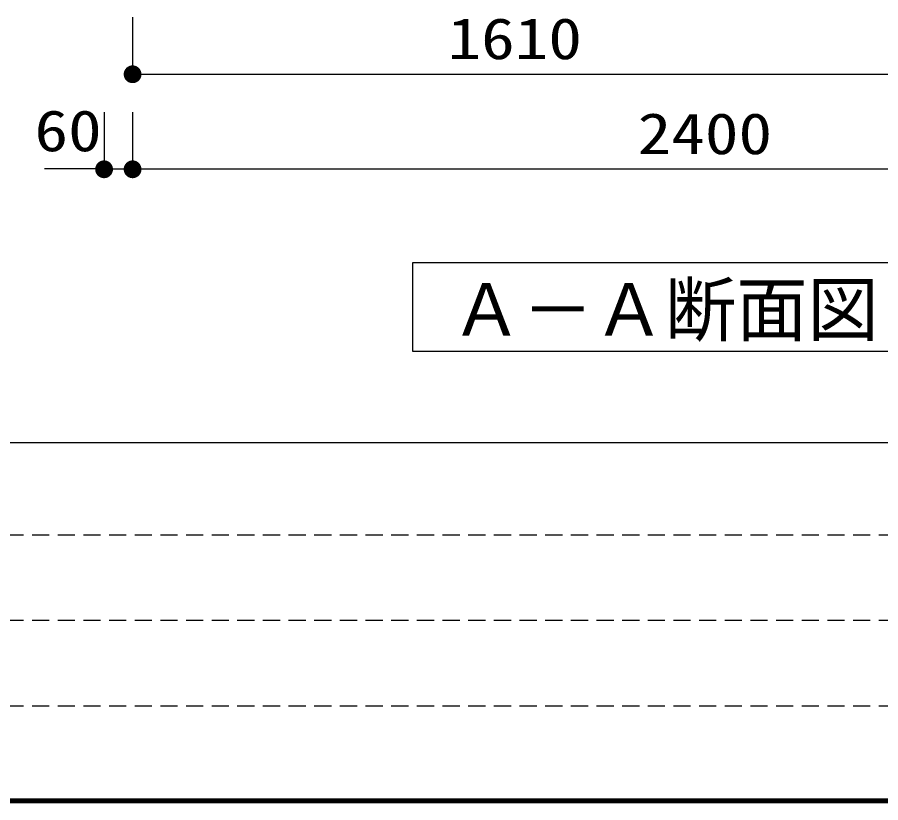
# Model space of a CAD drawing. Units: millimetres, scale not verified. Extents: x -8093 to 8093, y -5792 to 5792.
# Drawn here: x -6568 to -4751, y -5792 to -4139 of the extents above; entities that cross this region are included whole.
import ezdxf
from ezdxf.enums import TextEntityAlignment as Align

# ---------------------------------------------------------------- set-up
doc = ezdxf.new("R2010")
doc.units = ezdxf.units.MM
doc.header["$LTSCALE"] = 30
doc.linetypes.add('DASHED1', pattern=[1.8, 1.2, -0.6])
for name, color, linetype, lineweight in [('0-0_Axis_waku', 7, 'Continuous', 25), ('0-1_00クル-フ-0躯体', 3, 'Continuous', 25), ('0-4_00クル-フ-6寸法', 132, 'Continuous', 25)]:
    doc.layers.add(name, color=color, linetype=linetype, lineweight=lineweight)
doc.styles.add('ＭＳ ゴシック', font='')
doc.styles.get('ＭＳ ゴシック').set_extended_font_data('MS Gothic')

msp = doc.modelspace()

# ---------------------------------------------------------------- linework, layer by layer
at = {"layer": '0-0_Axis_waku'}
for p, q in [((-8085, -5034), (8085, -5034)), ((8093.4, -5792.4), (-8093.4, -5792.4)), ((8092.8, -5791.8), (-8092.8, -5791.8)), ((8092.2, -5791.2), (-8092.2, -5791.2)), ((8091.6, -5790.6), (-8091.6, -5790.6)), ((8091, -5790), (-8091, -5790)), ((8090.4, -5789.4), (-8090.4, -5789.4)), ((8089.8, -5788.8), (-8089.8, -5788.8)), ((8089.2, -5788.2), (-8089.2, -5788.2)), ((8088.6, -5787.6), (-8088.6, -5787.6)), ((8088, -5787), (-8088, -5787)), ((8087.4, -5786.4), (-8087.4, -5786.4)), ((8086.8, -5785.8), (-8086.8, -5785.8)), ((8086.2, -5785.2), (-8086.2, -5785.2)), ((8085.6, -5784.6), (-8085.6, -5784.6)), ((-8085, -5784), (8085, -5784))]:
    msp.add_line(p, q, dxfattribs=at)
at = {"layer": '0-0_Axis_waku', "linetype": 'DASHED1'}
for p, q in [((-75, -5229), (-8085, -5229)), ((-75, -5409), (-8085, -5409)), ((-75, -5589), (-8085, -5589))]:
    msp.add_line(p, q, dxfattribs=at)
at = {"layer": '0-1_00クル-フ-0躯体'}
msp.add_lwpolyline([(-3707.25, -4842.05), (-3707.25, -4655.74), (-5736.58, -4655.74), (-5736.58, -4842.05)], close=True, dxfattribs=at)
at = {"layer": '0-4_00クル-フ-6寸法', "color": 4}
for p, q in [((-6325.41, -4139.07), (-6325.41, -4259.07)), ((-6325.41, -4259.07), (-4715.41, -4259.07)), ((-6385.41, -4339.07), (-6385.41, -4459.07)), ((-6325.41, -4339.07), (-6325.41, -4459.07)), ((-6325.41, -4339.07), (-6325.41, -4459.07)), ((-6385.41, -4458.01), (-6510.53, -4458.01)), ((-6325.41, -4459.07), (-6385.41, -4459.07)), ((-3925.41, -4459.07), (-6325.41, -4459.07))]:
    msp.add_line(p, q, dxfattribs=at)
at = {"layer": '0-4_00クル-フ-6寸法'}
for points in [[(-6325.41, -4259.07), (-6342.84, -4252.17), (-6341.84, -4250.04)], [(-6325.41, -4259.07), (-6341.84, -4250.04), (-6340.58, -4248.05)], [(-6325.41, -4259.07), (-6340.58, -4248.05), (-6339.07, -4246.24)], [(-6325.41, -4259.07), (-6339.07, -4246.24), (-6337.36, -4244.62)], [(-6325.41, -4259.07), (-6337.36, -4244.62), (-6335.45, -4243.24)], [(-6325.41, -4259.07), (-6335.45, -4243.24), (-6333.39, -4242.11)], [(-6325.41, -4259.07), (-6333.39, -4242.11), (-6331.2, -4241.24)], [(-6325.41, -4259.07), (-6331.2, -4241.24), (-6328.92, -4240.65)], [(-6325.41, -4259.07), (-6328.92, -4240.65), (-6326.58, -4240.36)], [(-6325.41, -4259.07), (-6326.58, -4240.36), (-6324.23, -4240.36)], [(-6325.41, -4259.07), (-6324.23, -4240.36), (-6321.89, -4240.65)], [(-6325.41, -4259.07), (-6321.89, -4240.65), (-6319.61, -4241.24)], [(-6325.41, -4259.07), (-6319.61, -4241.24), (-6317.42, -4242.11)], [(-6325.41, -4259.07), (-6317.42, -4242.11), (-6315.36, -4243.24)], [(-6325.41, -4259.07), (-6315.36, -4243.24), (-6313.45, -4244.62)], [(-6325.41, -4259.07), (-6313.45, -4244.62), (-6311.74, -4246.24)], [(-6325.41, -4259.07), (-6311.74, -4246.24), (-6310.24, -4248.05)], [(-6325.41, -4259.07), (-6310.24, -4248.05), (-6308.98, -4250.04)], [(-6325.41, -4259.07), (-6308.98, -4250.04), (-6307.97, -4252.17)], [(-6325.41, -4259.07), (-6344.16, -4259.07), (-6344.01, -4256.72)], [(-6325.41, -4259.07), (-6344.01, -4261.42), (-6344.16, -4259.07)], [(-6325.41, -4259.07), (-6344.01, -4256.72), (-6343.57, -4254.41)], [(-6325.41, -4259.07), (-6343.57, -4263.73), (-6344.01, -4261.42)], [(-6325.41, -4259.07), (-6343.57, -4254.41), (-6342.84, -4252.17)], [(-6325.41, -4259.07), (-6342.84, -4265.97), (-6343.57, -4263.73)], [(-6325.41, -4259.07), (-6341.84, -4268.1), (-6342.84, -4265.97)], [(-6325.41, -4259.07), (-6340.58, -4270.09), (-6341.84, -4268.1)], [(-6325.41, -4259.07), (-6339.07, -4271.91), (-6340.58, -4270.09)], [(-6325.41, -4259.07), (-6337.36, -4273.52), (-6339.07, -4271.91)], [(-6325.41, -4259.07), (-6335.45, -4274.9), (-6337.36, -4273.52)], [(-6325.41, -4259.07), (-6333.39, -4276.04), (-6335.45, -4274.9)], [(-6325.41, -4259.07), (-6331.2, -4276.9), (-6333.39, -4276.04)], [(-6325.41, -4259.07), (-6328.92, -4277.49), (-6331.2, -4276.9)], [(-6325.41, -4259.07), (-6326.58, -4277.78), (-6328.92, -4277.49)], [(-6325.41, -4259.07), (-6324.23, -4277.78), (-6326.58, -4277.78)], [(-6325.41, -4259.07), (-6307.97, -4252.17), (-6307.25, -4254.41)], [(-6325.41, -4259.07), (-6307.25, -4254.41), (-6306.8, -4256.72)], [(-6325.41, -4259.07), (-6306.8, -4256.72), (-6306.66, -4259.07)], [(-6325.41, -4259.07), (-6321.89, -4277.49), (-6324.23, -4277.78)], [(-6325.41, -4259.07), (-6319.61, -4276.9), (-6321.89, -4277.49)], [(-6325.41, -4259.07), (-6317.42, -4276.04), (-6319.61, -4276.9)], [(-6325.41, -4259.07), (-6315.36, -4274.9), (-6317.42, -4276.04)], [(-6325.41, -4259.07), (-6313.45, -4273.52), (-6315.36, -4274.9)], [(-6325.41, -4259.07), (-6311.74, -4271.91), (-6313.45, -4273.52)], [(-6325.41, -4259.07), (-6310.24, -4270.09), (-6311.74, -4271.91)], [(-6325.41, -4259.07), (-6308.98, -4268.1), (-6310.24, -4270.09)], [(-6325.41, -4259.07), (-6307.97, -4265.97), (-6308.98, -4268.1)], [(-6325.41, -4259.07), (-6307.25, -4263.73), (-6307.97, -4265.97)], [(-6325.41, -4259.07), (-6306.8, -4261.42), (-6307.25, -4263.73)], [(-6325.41, -4259.07), (-6306.66, -4259.07), (-6306.8, -4261.42)], [(-6385.41, -4459.07), (-6402.84, -4452.17), (-6401.84, -4450.04)], [(-6385.41, -4459.07), (-6401.84, -4450.04), (-6400.58, -4448.05)], [(-6385.41, -4459.07), (-6400.58, -4448.05), (-6399.07, -4446.24)], [(-6385.41, -4459.07), (-6399.07, -4446.24), (-6397.36, -4444.62)], [(-6385.41, -4459.07), (-6397.36, -4444.62), (-6395.45, -4443.24)], [(-6385.41, -4459.07), (-6395.45, -4443.24), (-6393.39, -4442.11)], [(-6385.41, -4459.07), (-6393.39, -4442.11), (-6391.2, -4441.24)], [(-6385.41, -4459.07), (-6391.2, -4441.24), (-6388.92, -4440.65)], [(-6385.41, -4459.07), (-6388.92, -4440.65), (-6386.58, -4440.36)], [(-6385.41, -4459.07), (-6386.58, -4440.36), (-6384.23, -4440.36)], [(-6385.41, -4459.07), (-6384.23, -4440.36), (-6381.89, -4440.65)], [(-6385.41, -4459.07), (-6381.89, -4440.65), (-6379.61, -4441.24)], [(-6385.41, -4459.07), (-6379.61, -4441.24), (-6377.42, -4442.11)], [(-6385.41, -4459.07), (-6377.42, -4442.11), (-6375.36, -4443.24)], [(-6385.41, -4459.07), (-6375.36, -4443.24), (-6373.45, -4444.62)], [(-6385.41, -4459.07), (-6373.45, -4444.62), (-6371.74, -4446.24)], [(-6385.41, -4459.07), (-6371.74, -4446.24), (-6370.24, -4448.05)], [(-6385.41, -4459.07), (-6370.24, -4448.05), (-6368.98, -4450.04)], [(-6385.41, -4459.07), (-6368.98, -4450.04), (-6367.97, -4452.17)], [(-6325.41, -4459.07), (-6342.84, -4452.17), (-6341.84, -4450.04)], [(-6325.41, -4459.07), (-6342.84, -4452.17), (-6341.84, -4450.04)], [(-6325.41, -4459.07), (-6341.84, -4450.04), (-6340.58, -4448.05)], [(-6325.41, -4459.07), (-6341.84, -4450.04), (-6340.58, -4448.05)], [(-6325.41, -4459.07), (-6340.58, -4448.05), (-6339.07, -4446.24)], [(-6325.41, -4459.07), (-6340.58, -4448.05), (-6339.07, -4446.24)], [(-6325.41, -4459.07), (-6339.07, -4446.24), (-6337.36, -4444.62)], [(-6325.41, -4459.07), (-6339.07, -4446.24), (-6337.36, -4444.62)], [(-6325.41, -4459.07), (-6337.36, -4444.62), (-6335.45, -4443.24)], [(-6325.41, -4459.07), (-6337.36, -4444.62), (-6335.45, -4443.24)], [(-6325.41, -4459.07), (-6335.45, -4443.24), (-6333.39, -4442.11)], [(-6325.41, -4459.07), (-6335.45, -4443.24), (-6333.39, -4442.11)], [(-6325.41, -4459.07), (-6333.39, -4442.11), (-6331.2, -4441.24)], [(-6325.41, -4459.07), (-6333.39, -4442.11), (-6331.2, -4441.24)], [(-6325.41, -4459.07), (-6331.2, -4441.24), (-6328.92, -4440.65)], [(-6325.41, -4459.07), (-6331.2, -4441.24), (-6328.92, -4440.65)], [(-6325.41, -4459.07), (-6328.92, -4440.65), (-6326.58, -4440.36)], [(-6325.41, -4459.07), (-6328.92, -4440.65), (-6326.58, -4440.36)], [(-6325.41, -4459.07), (-6326.58, -4440.36), (-6324.23, -4440.36)], [(-6325.41, -4459.07), (-6326.58, -4440.36), (-6324.23, -4440.36)], [(-6325.41, -4459.07), (-6324.23, -4440.36), (-6321.89, -4440.65)], [(-6325.41, -4459.07), (-6324.23, -4440.36), (-6321.89, -4440.65)], [(-6325.41, -4459.07), (-6321.89, -4440.65), (-6319.61, -4441.24)], [(-6325.41, -4459.07), (-6321.89, -4440.65), (-6319.61, -4441.24)], [(-6325.41, -4459.07), (-6319.61, -4441.24), (-6317.42, -4442.11)], [(-6325.41, -4459.07), (-6319.61, -4441.24), (-6317.42, -4442.11)], [(-6325.41, -4459.07), (-6317.42, -4442.11), (-6315.36, -4443.24)], [(-6325.41, -4459.07), (-6317.42, -4442.11), (-6315.36, -4443.24)], [(-6325.41, -4459.07), (-6315.36, -4443.24), (-6313.45, -4444.62)], [(-6325.41, -4459.07), (-6315.36, -4443.24), (-6313.45, -4444.62)], [(-6325.41, -4459.07), (-6313.45, -4444.62), (-6311.74, -4446.24)], [(-6325.41, -4459.07), (-6313.45, -4444.62), (-6311.74, -4446.24)], [(-6325.41, -4459.07), (-6311.74, -4446.24), (-6310.24, -4448.05)], [(-6325.41, -4459.07), (-6311.74, -4446.24), (-6310.24, -4448.05)], [(-6325.41, -4459.07), (-6310.24, -4448.05), (-6308.98, -4450.04)], [(-6325.41, -4459.07), (-6310.24, -4448.05), (-6308.98, -4450.04)], [(-6325.41, -4459.07), (-6308.98, -4450.04), (-6307.97, -4452.17)], [(-6325.41, -4459.07), (-6308.98, -4450.04), (-6307.97, -4452.17)], [(-6385.41, -4459.07), (-6404.16, -4459.07), (-6404.01, -4456.72)], [(-6385.41, -4459.07), (-6404.01, -4461.42), (-6404.16, -4459.07)], [(-6385.41, -4459.07), (-6404.01, -4456.72), (-6403.57, -4454.41)], [(-6385.41, -4459.07), (-6403.57, -4463.73), (-6404.01, -4461.42)], [(-6385.41, -4459.07), (-6403.57, -4454.41), (-6402.84, -4452.17)], [(-6385.41, -4459.07), (-6402.84, -4465.97), (-6403.57, -4463.73)], [(-6385.41, -4459.07), (-6401.84, -4468.1), (-6402.84, -4465.97)], [(-6385.41, -4459.07), (-6400.58, -4470.09), (-6401.84, -4468.1)], [(-6385.41, -4459.07), (-6399.07, -4471.91), (-6400.58, -4470.09)], [(-6385.41, -4459.07), (-6397.36, -4473.52), (-6399.07, -4471.91)], [(-6385.41, -4459.07), (-6395.45, -4474.9), (-6397.36, -4473.52)], [(-6385.41, -4459.07), (-6393.39, -4476.04), (-6395.45, -4474.9)], [(-6385.41, -4459.07), (-6391.2, -4476.9), (-6393.39, -4476.04)], [(-6385.41, -4459.07), (-6388.92, -4477.49), (-6391.2, -4476.9)], [(-6385.41, -4459.07), (-6386.58, -4477.78), (-6388.92, -4477.49)], [(-6385.41, -4459.07), (-6384.23, -4477.78), (-6386.58, -4477.78)], [(-6385.41, -4459.07), (-6367.97, -4452.17), (-6367.25, -4454.41)], [(-6385.41, -4459.07), (-6367.25, -4454.41), (-6366.8, -4456.72)], [(-6385.41, -4459.07), (-6366.8, -4456.72), (-6366.66, -4459.07)], [(-6385.41, -4459.07), (-6381.89, -4477.49), (-6384.23, -4477.78)], [(-6385.41, -4459.07), (-6379.61, -4476.9), (-6381.89, -4477.49)], [(-6385.41, -4459.07), (-6377.42, -4476.04), (-6379.61, -4476.9)], [(-6385.41, -4459.07), (-6375.36, -4474.9), (-6377.42, -4476.04)], [(-6385.41, -4459.07), (-6373.45, -4473.52), (-6375.36, -4474.9)], [(-6385.41, -4459.07), (-6371.74, -4471.91), (-6373.45, -4473.52)], [(-6385.41, -4459.07), (-6370.24, -4470.09), (-6371.74, -4471.91)], [(-6385.41, -4459.07), (-6368.98, -4468.1), (-6370.24, -4470.09)], [(-6385.41, -4459.07), (-6367.97, -4465.97), (-6368.98, -4468.1)], [(-6385.41, -4459.07), (-6367.25, -4463.73), (-6367.97, -4465.97)], [(-6385.41, -4459.07), (-6366.8, -4461.42), (-6367.25, -4463.73)], [(-6385.41, -4459.07), (-6366.66, -4459.07), (-6366.8, -4461.42)], [(-6325.41, -4459.07), (-6344.16, -4459.07), (-6344.01, -4456.72)], [(-6325.41, -4459.07), (-6344.16, -4459.07), (-6344.01, -4456.72)], [(-6325.41, -4459.07), (-6344.01, -4461.42), (-6344.16, -4459.07)], [(-6325.41, -4459.07), (-6344.01, -4461.42), (-6344.16, -4459.07)], [(-6325.41, -4459.07), (-6344.01, -4456.72), (-6343.57, -4454.41)], [(-6325.41, -4459.07), (-6344.01, -4456.72), (-6343.57, -4454.41)], [(-6325.41, -4459.07), (-6343.57, -4463.73), (-6344.01, -4461.42)], [(-6325.41, -4459.07), (-6343.57, -4463.73), (-6344.01, -4461.42)], [(-6325.41, -4459.07), (-6343.57, -4454.41), (-6342.84, -4452.17)], [(-6325.41, -4459.07), (-6343.57, -4454.41), (-6342.84, -4452.17)], [(-6325.41, -4459.07), (-6342.84, -4465.97), (-6343.57, -4463.73)], [(-6325.41, -4459.07), (-6342.84, -4465.97), (-6343.57, -4463.73)], [(-6325.41, -4459.07), (-6341.84, -4468.1), (-6342.84, -4465.97)], [(-6325.41, -4459.07), (-6341.84, -4468.1), (-6342.84, -4465.97)], [(-6325.41, -4459.07), (-6340.58, -4470.09), (-6341.84, -4468.1)], [(-6325.41, -4459.07), (-6340.58, -4470.09), (-6341.84, -4468.1)], [(-6325.41, -4459.07), (-6339.07, -4471.91), (-6340.58, -4470.09)], [(-6325.41, -4459.07), (-6339.07, -4471.91), (-6340.58, -4470.09)], [(-6325.41, -4459.07), (-6337.36, -4473.52), (-6339.07, -4471.91)], [(-6325.41, -4459.07), (-6337.36, -4473.52), (-6339.07, -4471.91)], [(-6325.41, -4459.07), (-6335.45, -4474.9), (-6337.36, -4473.52)], [(-6325.41, -4459.07), (-6335.45, -4474.9), (-6337.36, -4473.52)], [(-6325.41, -4459.07), (-6333.39, -4476.04), (-6335.45, -4474.9)], [(-6325.41, -4459.07), (-6333.39, -4476.04), (-6335.45, -4474.9)], [(-6325.41, -4459.07), (-6331.2, -4476.9), (-6333.39, -4476.04)], [(-6325.41, -4459.07), (-6331.2, -4476.9), (-6333.39, -4476.04)], [(-6325.41, -4459.07), (-6328.92, -4477.49), (-6331.2, -4476.9)], [(-6325.41, -4459.07), (-6328.92, -4477.49), (-6331.2, -4476.9)], [(-6325.41, -4459.07), (-6326.58, -4477.78), (-6328.92, -4477.49)], [(-6325.41, -4459.07), (-6326.58, -4477.78), (-6328.92, -4477.49)], [(-6325.41, -4459.07), (-6324.23, -4477.78), (-6326.58, -4477.78)], [(-6325.41, -4459.07), (-6324.23, -4477.78), (-6326.58, -4477.78)], [(-6325.41, -4459.07), (-6307.97, -4452.17), (-6307.25, -4454.41)], [(-6325.41, -4459.07), (-6307.97, -4452.17), (-6307.25, -4454.41)], [(-6325.41, -4459.07), (-6307.25, -4454.41), (-6306.8, -4456.72)], [(-6325.41, -4459.07), (-6307.25, -4454.41), (-6306.8, -4456.72)], [(-6325.41, -4459.07), (-6306.8, -4456.72), (-6306.66, -4459.07)], [(-6325.41, -4459.07), (-6306.8, -4456.72), (-6306.66, -4459.07)], [(-6325.41, -4459.07), (-6321.89, -4477.49), (-6324.23, -4477.78)], [(-6325.41, -4459.07), (-6319.61, -4476.9), (-6321.89, -4477.49)], [(-6325.41, -4459.07), (-6317.42, -4476.04), (-6319.61, -4476.9)], [(-6325.41, -4459.07), (-6315.36, -4474.9), (-6317.42, -4476.04)], [(-6325.41, -4459.07), (-6313.45, -4473.52), (-6315.36, -4474.9)], [(-6325.41, -4459.07), (-6311.74, -4471.91), (-6313.45, -4473.52)], [(-6325.41, -4459.07), (-6310.24, -4470.09), (-6311.74, -4471.91)], [(-6325.41, -4459.07), (-6308.98, -4468.1), (-6310.24, -4470.09)], [(-6325.41, -4459.07), (-6307.97, -4465.97), (-6308.98, -4468.1)], [(-6325.41, -4459.07), (-6307.25, -4463.73), (-6307.97, -4465.97)], [(-6325.41, -4459.07), (-6306.8, -4461.42), (-6307.25, -4463.73)], [(-6325.41, -4459.07), (-6306.66, -4459.07), (-6306.8, -4461.42)], [(-6325.41, -4459.07), (-6321.89, -4477.49), (-6324.23, -4477.78)], [(-6325.41, -4459.07), (-6319.61, -4476.9), (-6321.89, -4477.49)], [(-6325.41, -4459.07), (-6317.42, -4476.04), (-6319.61, -4476.9)], [(-6325.41, -4459.07), (-6315.36, -4474.9), (-6317.42, -4476.04)], [(-6325.41, -4459.07), (-6313.45, -4473.52), (-6315.36, -4474.9)], [(-6325.41, -4459.07), (-6311.74, -4471.91), (-6313.45, -4473.52)], [(-6325.41, -4459.07), (-6310.24, -4470.09), (-6311.74, -4471.91)], [(-6325.41, -4459.07), (-6308.98, -4468.1), (-6310.24, -4470.09)], [(-6325.41, -4459.07), (-6307.97, -4465.97), (-6308.98, -4468.1)], [(-6325.41, -4459.07), (-6307.25, -4463.73), (-6307.97, -4465.97)], [(-6325.41, -4459.07), (-6306.8, -4461.42), (-6307.25, -4463.73)], [(-6325.41, -4459.07), (-6306.66, -4459.07), (-6306.8, -4461.42)]]:
    msp.add_solid(points, dxfattribs=at)

# ---------------------------------------------------------------- texts
at = {"layer": '0-1_00クル-フ-0躯体', "color": 4, "style": 'ＭＳ ゴシック'}
msp.add_text('Ａ－Ａ断面図', height=110, dxfattribs=at).set_placement((-5655.34, -4842.02), align=Align.BOTTOM_LEFT)
at = {"layer": '0-4_00クル-フ-6寸法', "color": 3, "style": 'ＭＳ ゴシック', "width": 1.2}
for s, p in [('1610', (-5662.69, -4253.23)), ('60', (-6531.88, -4447.13)), ('2400', (-5262.55, -4453.23))]:
    msp.add_text(s, height=86.66, dxfattribs=at).set_placement(p, align=Align.BOTTOM_LEFT)

doc.saveas('drawing.dxf')
